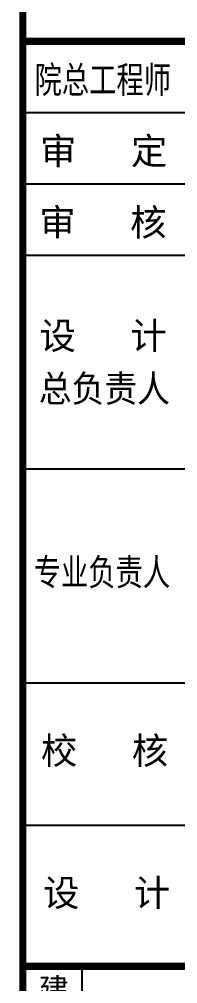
# Model space of a CAD drawing. Header units: millimetres. Extents: x 434053 to 1059003, y -2417481 to 936527.
# Drawn here: x 567081 to 567972, y -2410805 to -2405391 of the extents above; entities that cross this region are included whole.
import ezdxf

# ---------------------------------------------------------------- set-up
doc = ezdxf.new("R2010")
doc.units = ezdxf.units.MM
doc.header["$LTSCALE"] = 1000
doc.header["$MEASUREMENT"] = 0
for name, color, linetype in [('TITEXT', 7, 'Continuous'), ('TITLIN', 7, 'Continuous'), ('图框层', 3, 'Continuous')]:
    doc.layers.add(name, color=color, linetype=linetype)
doc.styles.add('TITXH', font='')
doc.styles.add('TITXV', font='', dxfattribs={"width": 0.8})
doc.styles.get('TITXH').set_extended_font_data('@SimSun')
doc.styles.get('TITXV').set_extended_font_data('SimSun')

# ---------------------------------------------------------------- blocks, each defined once
blk = doc.blocks.new('asdfgafg21GZ_LABEL2')
at = {"layer": 'TITLIN'}
for p, q in [((-65, 196.12), (0, 196.12)), ((-65, 188.12), (0, 188.12)), ((-65, 180.12), (0, 180.12)), ((-65, 156.12), (0, 156.12)), ((-65, 132.12), (0, 132.12)), ((-65, 116.12), (0, 116.12)), ((-58.36, 100.29), (-58.36, 68.29))]:
    blk.add_line(p, q, dxfattribs=at)
at = {"layer": 'TITLIN', "const_width": 0.8}
for points in [[(-65, 224.12), (-65, 0)], [(-65, 204.12), (0, 204.12)], [(-65, 100.29), (0, 100.29)]]:
    blk.add_lwpolyline(points, dxfattribs=at)
at = {"layer": 'TITEXT', "style": 'TITXV'}
for s, width, p in [('院总工程师', 0.75, (-63.68, 198.31)), ('总负责人', 0.9, (-63.2, 163.64)), ('专业负责人', 0.75, (-63.78, 143.04))]:
    blk.add_text(s, height=3, dxfattribs=dict(at, width=width)).set_placement(p)
for s, p in [('审   定', (-63.06, 190.31)), ('审   核', (-63.15, 182.31)), ('设   计', (-63.12, 169.57)), ('校   核', (-62.97, 123)), ('设   计', (-62.73, 107.03))]:
    blk.add_text(s, height=3, dxfattribs=at).set_placement(p)
at = {"layer": 'TITEXT', "style": 'TITXH'}
blk.add_text('建设单位', height=2.5, rotation=270, dxfattribs=at).set_placement((-62.8, 99.46))

msp = doc.modelspace()

# ---------------------------------------------------------------- block references
at = {"layer": '图框层', "xscale": 50.00000001002963, "yscale": 50.00000001002963, "zscale": 50.00000001002963}
msp.add_blockref('asdfgafg21GZ_LABEL2', (570350.9, -2415721.3), dxfattribs=at)

doc.saveas('drawing.dxf')
